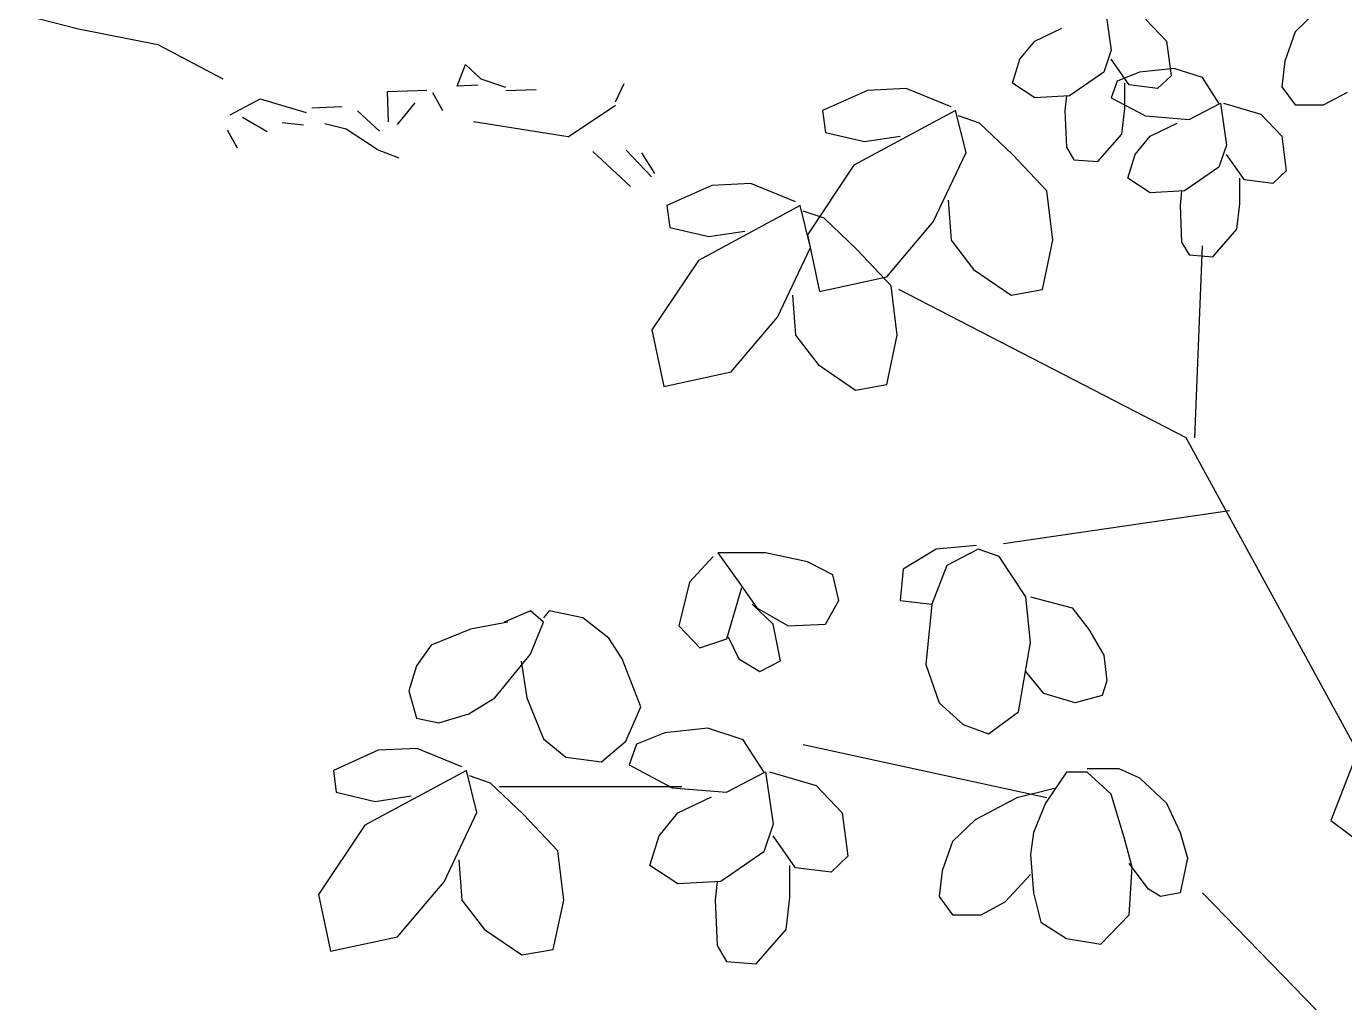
# Model space of a CAD drawing. Header units: metres. Extents: x 10 to 239, y 2 to 253.
# Drawn here: x 16.738 to 19.082, y 180.342 to 182.079 of the extents above; entities that cross this region are included whole.
import ezdxf

# ---------------------------------------------------------------- set-up
doc = ezdxf.new("R2010")
doc.units = ezdxf.units.M
doc.header["$MEASUREMENT"] = 0
doc.layers.add('bloques ARBOLES', color=7, linetype='Continuous', true_color=0xb8d897)

# ---------------------------------------------------------------- blocks, each defined once
blk = doc.blocks.new('arb-alz-77')
at = {"layer": 'bloques ARBOLES', "linetype": 'Continuous'}
for p, q in [((0.6888, 2.8749), (0.9024, 2.8199)), ((0.6888, 2.8749), (0.9024, 2.8199)), ((0.9024, 2.8199), (1.2285, 2.7562)), ((0.9024, 2.8199), (1.2285, 2.7562)), ((1.2285, 2.7562), (1.4948, 2.6158)), ((1.2285, 2.7562), (1.4948, 2.6158)), ((2.4548, 2.5859), (2.4892, 2.6741)), ((2.4548, 2.5859), (2.4892, 2.6741)), ((2.4548, 2.5859), (2.4892, 2.6741)), ((2.4548, 2.5859), (2.4892, 2.6741)), ((2.4548, 2.5859), (2.4892, 2.6741)), ((2.4548, 2.5859), (2.4892, 2.6741)), ((2.4548, 2.5859), (2.4892, 2.6741)), ((2.4548, 2.5859), (2.4892, 2.6741)), ((2.4548, 2.5859), (2.4892, 2.6741)), ((2.5535, 2.614), (2.4892, 2.6741)), ((2.5535, 2.614), (2.4892, 2.6741)), ((2.5535, 2.614), (2.4892, 2.6741)), ((2.5535, 2.614), (2.4892, 2.6741)), ((2.5535, 2.614), (2.4892, 2.6741)), ((2.5535, 2.614), (2.4892, 2.6741)), ((2.5535, 2.614), (2.4892, 2.6741)), ((2.5535, 2.614), (2.4892, 2.6741)), ((2.6544, 2.5802), (2.5535, 2.614)), ((2.6544, 2.5802), (2.5535, 2.614)), ((2.6544, 2.5802), (2.5535, 2.614)), ((2.6544, 2.5802), (2.5535, 2.614)), ((2.6544, 2.5802), (2.5535, 2.614)), ((2.6544, 2.5802), (2.5535, 2.614)), ((2.6544, 2.5802), (2.5535, 2.614)), ((2.6544, 2.5802), (2.5535, 2.614)), ((3.1048, 2.5206), (3.1397, 2.5966)), ((3.1048, 2.5206), (3.1397, 2.5966)), ((3.1048, 2.5206), (3.1397, 2.5966)), ((3.1048, 2.5206), (3.1397, 2.5966)), ((2.1691, 2.5638), (2.3309, 2.5693)), ((2.1691, 2.5638), (2.3309, 2.5693)), ((2.1733, 2.4393), (2.1691, 2.5638)), ((2.1733, 2.4393), (2.1691, 2.5638)), ((2.1733, 2.4393), (2.1691, 2.5638)), ((2.1733, 2.4393), (2.1691, 2.5638)), ((2.1733, 2.4393), (2.1691, 2.5638)), ((2.1733, 2.4393), (2.1691, 2.5638)), ((2.396, 2.4842), (2.3562, 2.5575)), ((2.542, 2.5889), (2.4548, 2.5859)), ((2.542, 2.5889), (2.4548, 2.5859)), ((2.542, 2.5889), (2.4548, 2.5859)), ((2.542, 2.5889), (2.4548, 2.5859)), ((2.542, 2.5889), (2.4548, 2.5859)), ((2.542, 2.5889), (2.4548, 2.5859)), ((2.6548, 2.5677), (2.7792, 2.5719)), ((2.6548, 2.5677), (2.7792, 2.5719)), ((2.6548, 2.5677), (2.7792, 2.5719)), ((2.6548, 2.5677), (2.7792, 2.5719)), ((1.5247, 2.4673), (1.6471, 2.5336)), ((1.5247, 2.4673), (1.6471, 2.5336)), ((1.5247, 2.4673), (1.6471, 2.5336)), ((1.5247, 2.4673), (1.6471, 2.5336)), ((1.5247, 2.4673), (1.6471, 2.5336)), ((1.5247, 2.4673), (1.6471, 2.5336)), ((1.5247, 2.4673), (1.6471, 2.5336)), ((1.5247, 2.4673), (1.6471, 2.5336)), ((1.5247, 2.4673), (1.6471, 2.5336)), ((1.5247, 2.4673), (1.6471, 2.5336)), ((1.6471, 2.5336), (1.8357, 2.4777)), ((1.6471, 2.5336), (1.8357, 2.4777)), ((1.6471, 2.5336), (1.8357, 2.4777)), ((1.6471, 2.5336), (1.8357, 2.4777)), ((1.6471, 2.5336), (1.8357, 2.4777)), ((1.6471, 2.5336), (1.8357, 2.4777)), ((1.8601, 2.4972), (1.9845, 2.5014)), ((1.8601, 2.4972), (1.9845, 2.5014)), ((1.8601, 2.4972), (1.9845, 2.5014)), ((1.8601, 2.4972), (1.9845, 2.5014)), ((1.8601, 2.4972), (1.9845, 2.5014)), ((1.8601, 2.4972), (1.9845, 2.5014)), ((1.8601, 2.4972), (1.9845, 2.5014)), ((1.8601, 2.4972), (1.9845, 2.5014)), ((1.8601, 2.4972), (1.9845, 2.5014)), ((2.2112, 2.4282), (2.2828, 2.5177)), ((2.2112, 2.4282), (2.2828, 2.5177)), ((2.2112, 2.4282), (2.2828, 2.5177)), ((2.9104, 2.3771), (3.1053, 2.5082)), ((2.9104, 2.3771), (3.1053, 2.5082)), ((2.9104, 2.3771), (3.1053, 2.5082)), ((2.9104, 2.3771), (3.1053, 2.5082)), ((2.9104, 2.3771), (3.1053, 2.5082)), ((1.6765, 2.3976), (1.5748, 2.4564)), ((1.6765, 2.3976), (1.5748, 2.4564)), ((1.6765, 2.3976), (1.5748, 2.4564)), ((1.6765, 2.3976), (1.5748, 2.4564)), ((1.7375, 2.4369), (1.825, 2.4275)), ((1.7375, 2.4369), (1.825, 2.4275)), ((1.7375, 2.4369), (1.825, 2.4275)), ((1.7375, 2.4369), (1.825, 2.4275)), ((1.7375, 2.4369), (1.825, 2.4275)), ((1.7375, 2.4369), (1.825, 2.4275)), ((1.7375, 2.4369), (1.825, 2.4275)), ((1.7375, 2.4369), (1.825, 2.4275)), ((1.7375, 2.4369), (1.825, 2.4275)), ((1.7375, 2.4369), (1.825, 2.4275)), ((1.7375, 2.4369), (1.825, 2.4275)), ((1.7375, 2.4369), (1.825, 2.4275)), ((1.7375, 2.4369), (1.825, 2.4275)), ((1.7375, 2.4369), (1.825, 2.4275)), ((2.1373, 2.4008), (2.0473, 2.4848)), ((2.1373, 2.4008), (2.0473, 2.4848)), ((2.1373, 2.4008), (2.0473, 2.4848)), ((2.9104, 2.3771), (2.5222, 2.4386)), ((2.9104, 2.3771), (2.5222, 2.4386)), ((2.9104, 2.3771), (2.5222, 2.4386)), ((2.9104, 2.3771), (2.5222, 2.4386)), ((2.9104, 2.3771), (2.5222, 2.4386)), ((1.5542, 2.3313), (1.5143, 2.4046)), ((1.5542, 2.3313), (1.5143, 2.4046)), ((1.5542, 2.3313), (1.5143, 2.4046)), ((2, 2.4086), (1.9121, 2.4304)), ((2, 2.4086), (1.9121, 2.4304)), ((2, 2.4086), (1.9121, 2.4304)), ((2, 2.4086), (1.9121, 2.4304)), ((2.1274, 2.3256), (2, 2.4086)), ((2.1274, 2.3256), (2, 2.4086)), ((2.1274, 2.3256), (2, 2.4086)), ((2.1274, 2.3256), (2.2157, 2.2913)), ((2.1274, 2.3256), (2.2157, 2.2913)), ((2.1274, 2.3256), (2.2157, 2.2913)), ((3.1664, 2.1739), (3.0119, 2.3182)), ((3.1664, 2.1739), (3.0119, 2.3182)), ((3.2522, 2.2141), (3.1489, 2.3228)), ((3.2115, 2.3124), (3.2643, 2.2271)), ((3.2115, 2.3124), (3.2643, 2.2271)), ((3.2115, 2.3124), (3.2643, 2.2271)), ((3.2115, 2.3124), (3.2643, 2.2271)), ((3.2115, 2.3124), (3.2643, 2.2271)), ((3.2115, 2.3124), (3.2643, 2.2271))]:
    blk.add_line(p, q, dxfattribs=at)
blk = doc.blocks.new('A$C3F3B40B0')
at = {"layer": 'bloques ARBOLES'}
for p, q in [((674.95, 1863.02), (679.18, 1833.28)), ((825.29, 1861.73), (809.41, 1846.21)), ((625.18, 1839.75), (644.24, 1848.8)), ((703.53, 1855.26), (718.35, 1839.75)), ((614.6, 1826.82), (625.18, 1839.75)), ((718.35, 1839.75), (721.53, 1815.18)), ((809.41, 1846.21), (801.99, 1825.53)), ((679.18, 1833.28), (673.89, 1817.77)), ((609.3, 1810.01), (614.6, 1826.82)), ((691.89, 1808.72), (679.18, 1826.82)), ((723.65, 1820.36), (699.3, 1817.77)), ((743.76, 1813.89), (723.65, 1820.36)), ((801.99, 1825.53), (799.88, 1807.43)), ((625.18, 1799.67), (609.3, 1810.01)), ((673.89, 1817.77), (649.54, 1800.96)), ((683.42, 1811.31), (679.18, 1799.67)), ((699.3, 1817.77), (683.42, 1811.31)), ((688.71, 1791.91), (688.71, 1810.01)), ((721.53, 1815.18), (712, 1806.13)), ((755.41, 1795.79), (743.76, 1813.89)), ((506.61, 1804.84), (474.84, 1790.62)), ((534.13, 1806.13), (506.61, 1804.84)), ((565.9, 1793.21), (534.13, 1806.13)), ((649.54, 1800.96), (625.18, 1799.67)), ((647.42, 1800.96), (646.36, 1790.62)), ((712, 1806.13), (691.89, 1808.72)), ((799.88, 1807.43), (809.41, 1794.5)), ((829.52, 1794.5), (846.46, 1803.55)), ((679.18, 1799.67), (703.53, 1786.74)), ((686.59, 1773.81), (688.71, 1791.91)), ((734.23, 1784.16), (756.47, 1795.79)), ((756.47, 1795.79), (760.7, 1766.06)), ((758.59, 1795.79), (785.05, 1788.03)), ((809.41, 1794.5), (829.52, 1794.5)), ((474.84, 1790.62), (476.96, 1775.11)), ((569.07, 1790.62), (497.08, 1751.83)), ((576.48, 1760.88), (569.07, 1790.62)), ((586.01, 1781.57), (571.19, 1786.74)), ((646.36, 1790.62), (647.42, 1764.76)), ((703.53, 1786.74), (734.23, 1784.16)), ((785.05, 1788.03), (799.88, 1772.52)), ((476.96, 1775.11), (504.49, 1768.64)), ((609.3, 1759.59), (586.01, 1781.57)), ((669.65, 1754.42), (686.59, 1773.81)), ((706.71, 1772.52), (725.77, 1781.57)), ((504.49, 1768.64), (529.9, 1772.52)), ((647.42, 1764.76), (652.71, 1755.71)), ((696.12, 1759.59), (706.71, 1772.52)), ((760.7, 1766.06), (755.41, 1750.54)), ((799.88, 1772.52), (803.05, 1747.96)), ((553.19, 1711.75), (576.48, 1760.88)), ((633.65, 1733.73), (609.3, 1759.59)), ((652.71, 1755.71), (669.65, 1754.42)), ((690.83, 1742.78), (696.12, 1759.59)), ((773.41, 1741.49), (760.7, 1759.59)), ((497.08, 1751.83), (464.26, 1702.7)), ((755.41, 1750.54), (731.06, 1733.73)), ((803.05, 1747.96), (793.52, 1738.9)), ((396.5, 1737.61), (364.74, 1723.39)), ((424.02, 1738.9), (396.5, 1737.61)), ((455.79, 1725.98), (424.02, 1738.9)), ((706.71, 1732.44), (690.83, 1742.78)), ((770.23, 1724.68), (770.23, 1742.78)), ((793.52, 1738.9), (773.41, 1741.49)), ((563.78, 1727.27), (565.9, 1698.83)), ((637.89, 1698.83), (633.65, 1733.73)), ((731.06, 1733.73), (706.71, 1732.44)), ((728.94, 1733.73), (727.88, 1723.39)), ((364.74, 1723.39), (366.85, 1707.88)), ((458.96, 1723.39), (386.97, 1684.6)), ((466.37, 1693.65), (458.96, 1723.39)), ((475.9, 1714.34), (461.08, 1719.51)), ((727.88, 1723.39), (728.94, 1697.53)), ((768.11, 1706.58), (770.23, 1724.68)), ((366.85, 1707.88), (394.38, 1701.41)), ((499.2, 1692.36), (475.9, 1714.34)), ((520.37, 1672.97), (553.19, 1711.75)), ((394.38, 1701.41), (419.79, 1705.29)), ((464.26, 1702.7), (472.73, 1662.63)), ((565.9, 1698.83), (581.78, 1678.14)), ((630.48, 1663.92), (637.89, 1698.83)), ((751.17, 1687.19), (768.11, 1706.58)), ((443.08, 1644.53), (466.37, 1693.65)), ((523.55, 1666.5), (499.2, 1692.36)), ((728.94, 1697.53), (734.23, 1688.48)), ((738.47, 1559.2), (743.76, 1694.95)), ((386.97, 1684.6), (354.15, 1635.48)), ((734.23, 1688.48), (751.17, 1687.19)), ((472.73, 1662.63), (520.37, 1672.97)), ((581.78, 1678.14), (608.25, 1660.04)), ((527.78, 1631.6), (523.55, 1666.5)), ((732.12, 1559.2), (528.84, 1663.92)), ((608.25, 1660.04), (630.48, 1663.92)), ((453.67, 1660.04), (455.79, 1631.6)), ((410.26, 1605.74), (443.08, 1644.53)), ((354.15, 1635.48), (362.62, 1595.4)), ((455.79, 1631.6), (471.67, 1610.91)), ((520.37, 1596.69), (527.78, 1631.6)), ((362.62, 1595.4), (410.26, 1605.74)), ((471.67, 1610.91), (498.14, 1592.81)), ((498.14, 1592.81), (520.37, 1596.69)), ((953.39, 1154.53), (732.12, 1559.2)), ((762.82, 1507.48), (602.95, 1484.21)), ((397.56, 1475.16), (380.62, 1457.06)), ((434.61, 1477.75), (400.73, 1477.75)), ((400.73, 1477.75), (415.55, 1457.06)), ((464.26, 1471.28), (434.61, 1477.75)), ((555.31, 1480.33), (532.02, 1466.11)), ((583.89, 1482.92), (555.31, 1480.33)), ((584.95, 1480.33), (562.72, 1468.7)), ((599.78, 1475.16), (584.95, 1480.33)), ((618.83, 1446.72), (599.78, 1475.16)), ((482.26, 1462.23), (464.26, 1471.28)), ((532.02, 1466.11), (529.9, 1444.13)), ((562.72, 1468.7), (552.13, 1441.55)), ((380.62, 1457.06), (373.21, 1426.03)), ((415.55, 1457.06), (428.26, 1438.96)), ((486.49, 1444.13), (482.26, 1462.23)), ((407.08, 1416.98), (417.67, 1453.18)), ((622.01, 1414.4), (618.83, 1446.72)), ((622.01, 1446.72), (651.65, 1438.96)), ((439.91, 1427.32), (425.08, 1441.55)), ((428.26, 1438.96), (450.49, 1426.03)), ((476.96, 1427.32), (486.49, 1444.13)), ((529.9, 1444.13), (552.13, 1441.55)), ((552.13, 1441.55), (547.9, 1398.88)), ((651.65, 1438.96), (663.3, 1423.45)), ((252.24, 1428.62), (225.78, 1423.77)), ((268.13, 1436.7), (249.6, 1428.62)), ((277.39, 1428.62), (268.13, 1436.7)), ((268.13, 1405.99), (277.39, 1428.62)), ((281.36, 1436.7), (277.39, 1431.85)), ((305.18, 1431.85), (281.36, 1436.7)), ((323.71, 1417.3), (305.18, 1431.85)), ((225.78, 1423.77), (197.98, 1412.46)), ((373.21, 1426.03), (388.03, 1410.52)), ((408.14, 1418.27), (415.55, 1402.76)), ((445.2, 1401.47), (439.91, 1427.32)), ((450.49, 1426.03), (476.96, 1427.32)), ((663.3, 1423.45), (673.89, 1405.35)), ((197.98, 1412.46), (187.4, 1397.91)), ((332.97, 1402.76), (323.71, 1417.3)), ((388.03, 1410.52), (407.08, 1416.98)), ((613.54, 1365.27), (622.01, 1414.4)), ((242.98, 1375.29), (268.13, 1405.99)), ((261.51, 1401.14), (265.48, 1375.29)), ((346.21, 1368.82), (332.97, 1402.76)), ((415.55, 1402.76), (430.38, 1393.71)), ((430.38, 1393.71), (445.2, 1401.47)), ((673.89, 1405.35), (676, 1387.25)), ((187.4, 1397.91), (182.1, 1380.13)), ((547.9, 1398.88), (557.43, 1371.73)), ((631.54, 1378.2), (618.83, 1393.71)), ((676, 1387.25), (672.83, 1376.9)), ((182.1, 1380.13), (187.4, 1360.74)), ((224.45, 1363.97), (242.98, 1375.29)), ((265.48, 1375.29), (277.39, 1346.2)), ((557.43, 1371.73), (574.37, 1356.22)), ((653.77, 1371.73), (631.54, 1378.2)), ((672.83, 1376.9), (653.77, 1371.73)), ((203.28, 1357.51), (224.45, 1363.97)), ((335.62, 1344.58), (346.21, 1368.82)), ((592.36, 1349.75), (613.54, 1365.27)), ((187.4, 1360.74), (203.28, 1357.51)), ((393.59, 1353.63), (363.15, 1350.4)), ((418.73, 1345.55), (393.59, 1353.63)), ((574.37, 1356.22), (592.36, 1349.75)), ((277.39, 1346.2), (293.27, 1333.27)), ((318.42, 1330.04), (335.62, 1344.58)), ((363.15, 1350.4), (343.3, 1342.32)), ((433.29, 1322.93), (418.73, 1345.55)), ((160.4, 1338.12), (128.64, 1323.89)), ((187.93, 1339.41), (160.4, 1338.12)), ((219.69, 1326.48), (187.93, 1339.41)), ((343.3, 1342.32), (338, 1327.77)), ((633.65, 1304.5), (461.08, 1342)), ((293.27, 1333.27), (318.42, 1330.04)), ((338, 1327.77), (368.44, 1311.61)), ((662.24, 1325.19), (684.47, 1325.19)), ((684.47, 1325.19), (699.3, 1318.72)), ((128.64, 1323.89), (130.75, 1308.38)), ((222.86, 1323.89), (150.87, 1285.11)), ((230.28, 1294.16), (222.86, 1323.89)), ((239.8, 1314.84), (224.98, 1320.02)), ((406.82, 1308.38), (434.61, 1322.93)), ((434.61, 1322.93), (439.91, 1285.76)), ((437.26, 1322.93), (470.34, 1313.23)), ((647.42, 1322.6), (632.6, 1300.62)), ((662.24, 1322.6), (647.42, 1322.6)), ((679.18, 1307.09), (662.24, 1322.6)), ((699.3, 1318.72), (718.35, 1300.62)), ((130.75, 1308.38), (158.28, 1301.92)), ((263.1, 1292.87), (239.8, 1314.84)), ((375.32, 1312.26), (246.16, 1312.26)), ((368.44, 1311.61), (406.82, 1308.38)), ((470.34, 1313.23), (488.87, 1293.84)), ((638.95, 1310.97), (612.48, 1304.5)), ((688.71, 1274.77), (679.18, 1307.09)), ((158.28, 1301.92), (183.69, 1305.79)), ((372.41, 1293.84), (396.23, 1305.15)), ((612.48, 1304.5), (582.84, 1288.99)), ((632.6, 1300.62), (624.13, 1279.94)), ((718.35, 1300.62), (727.88, 1279.94)), ((206.98, 1245.03), (230.28, 1294.16)), ((287.45, 1267.01), (263.1, 1292.87)), ((359.18, 1277.67), (372.41, 1293.84)), ((488.87, 1293.84), (492.84, 1263.13)), ((582.84, 1288.99), (566.95, 1273.47)), ((150.87, 1285.11), (118.05, 1235.98)), ((439.91, 1285.76), (433.29, 1266.36)), ((624.13, 1279.94), (622.01, 1264.42)), ((727.88, 1279.94), (733.18, 1261.84)), ((352.56, 1256.67), (359.18, 1277.67)), ((455.79, 1255.05), (439.91, 1277.67)), ((566.95, 1273.47), (559.54, 1252.79)), ((694, 1255.37), (688.71, 1274.77)), ((217.57, 1260.54), (219.69, 1232.1)), ((291.68, 1232.1), (287.45, 1267.01)), ((433.29, 1266.36), (402.85, 1245.35)), ((492.84, 1263.13), (480.93, 1251.82)), ((622.01, 1264.42), (624.13, 1237.27)), ((733.18, 1261.84), (727.88, 1237.27)), ((372.41, 1243.74), (352.56, 1256.67)), ((451.82, 1234.04), (451.82, 1256.67)), ((480.93, 1251.82), (455.79, 1255.05)), ((559.54, 1252.79), (557.43, 1234.69)), ((705.65, 1239.86), (691.89, 1257.96)), ((691.89, 1221.76), (694, 1255.37)), ((174.16, 1206.24), (206.98, 1245.03)), ((402.85, 1245.35), (372.41, 1243.74)), ((400.2, 1245.35), (398.88, 1232.42)), ((604.01, 1230.81), (622.01, 1250.2)), ((118.05, 1235.98), (126.52, 1195.9)), ((219.69, 1232.1), (235.57, 1211.42)), ((284.27, 1197.19), (291.68, 1232.1)), ((398.88, 1232.42), (400.2, 1200.1)), ((449.17, 1211.42), (451.82, 1234.04)), ((557.43, 1234.69), (566.95, 1221.76)), ((624.13, 1237.27), (629.42, 1216.59)), ((714.12, 1234.69), (705.65, 1239.86)), ((727.88, 1237.27), (714.12, 1234.69)), ((824.23, 1154.53), (743.76, 1237.27)), ((587.07, 1221.76), (604.01, 1230.81)), ((566.95, 1221.76), (587.07, 1221.76)), ((629.42, 1216.59), (647.42, 1204.95)), ((671.77, 1201.07), (691.89, 1221.76)), ((126.52, 1195.9), (174.16, 1206.24)), ((235.57, 1211.42), (262.04, 1193.32)), ((427.99, 1187.17), (449.17, 1211.42)), ((647.42, 1204.95), (671.77, 1201.07)), ((262.04, 1193.32), (284.27, 1197.19)), ((400.2, 1200.1), (406.82, 1188.79)), ((406.82, 1188.79), (427.99, 1187.17))]:
    blk.add_line(p, q, dxfattribs=at)
blk = doc.blocks.new('arbolote')
at = {"layer": 'bloques ARBOLES'}
blk.add_lwpolyline([(-1.8855, 4.2666), (-1.9918, 3.9936), (-1.9326, 3.9498)], dxfattribs=at)

msp = doc.modelspace()

# ---------------------------------------------------------------- block references
at = {"xscale": 1.104233309032171, "yscale": 1.104233309032171, "zscale": 1.104233309032171}
msp.add_blockref('arbolote', (21.2568, 176.25776), dxfattribs=at)
at = {"layer": 'bloques ARBOLES', "color": 2}
for name, p, xscale, yscale, zscale in [('arb-alz-77', (16.43939, 180.85149), 0.433568186266492, 0.433568186266492, 0.433568186266492), ('A$C3F3B40B0', (16.96066, 177.43088), 0.0025121894011627, 0.0025121894011627, 0.0025121894011627)]:
    msp.add_blockref(name, p, dxfattribs=dict(at, xscale=xscale, yscale=yscale, zscale=zscale))

doc.saveas('drawing.dxf')
